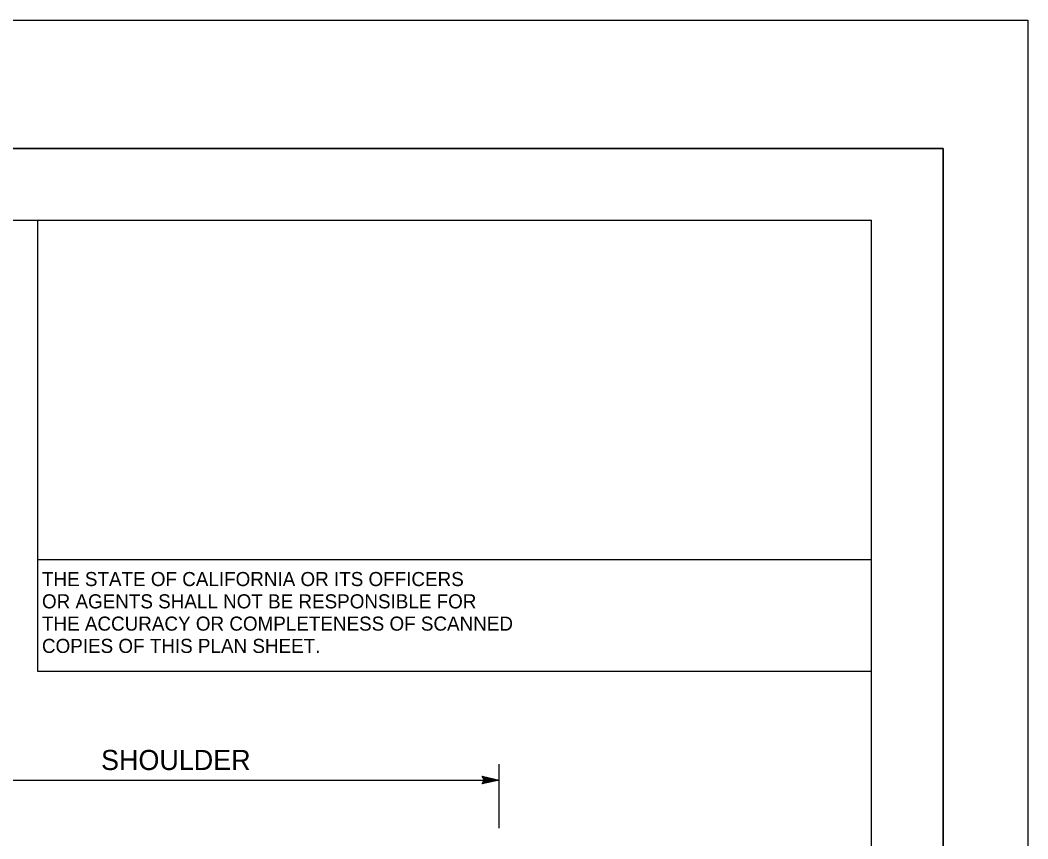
# Model space of a CAD drawing. Extents: x -894 to 866, y -476 to 714.
# Drawn here: x 515.4 to 866, y 428.8 to 713.6 of the extents above; entities that cross this region are included whole.
import ezdxf

# ---------------------------------------------------------------- set-up
doc = ezdxf.new("R2010")
doc.units = 0
for name, color, linetype in [('10 Sheet Format', 7, 'Continuous'), ('56 Stage 3 Anno', 7, 'Continuous'), ('57 Undefined', 7, 'Continuous')]:
    doc.layers.add(name, color=color, linetype=linetype)

msp = doc.modelspace()

# ---------------------------------------------------------------- linework, layer by layer
at = {"layer": '10 Sheet Format'}
for p, q in [((-863.4565, 668.958), (836.5469, 668.958)), ((836.5469, 668.958), (836.5469, -431.0442)), ((-813.4509, 643.9567), (811.5452, 643.9567)), ((521.5612, 525.8919), (521.5612, 643.9567)), ((811.5452, -406.0408), (811.5452, 643.9567)), ((521.5611, 487.0569), (521.5612, 525.8919)), ((811.5452, 525.8919), (521.5612, 525.8919)), ((811.5461, 487.0569), (521.5611, 487.0569))]:
    msp.add_line(p, q, dxfattribs=at)
for points in [[(-894.0439, 713.5635), (865.9554, 713.5635), (865.9554, -476.436), (-894.0439, -476.436)], [(-863.4565, -431.0442), (836.5469, -431.0442), (836.5469, 668.958), (-863.4565, 668.958)]]:
    msp.add_lwpolyline(points, close=True, dxfattribs=at)
at = {"layer": '56 Stage 3 Anno'}
for p, q in [((682.1071, 432.5438), (682.1071, 454.7966)), ((453.2922, 449.1919), (630.9529, 449.1919)), ((630.9529, 449.1919), (682.1071, 449.1919)), ((676.1008, 447.8895), (676.9071, 449.2159)), ((682.1071, 449.1919), (676.1008, 447.8895)), ((676.9071, 449.2159), (676.1134, 450.5596)), ((676.1134, 450.5596), (676.1134, 450.5596)), ((676.1134, 450.5596), (682.1071, 449.1919)), ((676.328, 450.2029), (680.7272, 449.1986)), ((680.7158, 449.1947), (676.3374, 448.2478)), ((679.3441, 449.2069), (676.5162, 448.5935)), ((676.5602, 449.8419), (679.3441, 449.2069)), ((676.7347, 449.4947), (677.963, 449.2143)), ((677.963, 449.2143), (676.7528, 448.9521)), ((682.1071, 449.1919), (682.1071, 449.1919)), ((676.1008, 447.8899), (676.1008, 447.8899))]:
    msp.add_line(p, q, dxfattribs=at)

# ---------------------------------------------------------------- texts
at = {"layer": '10 Sheet Format'}
for s, p in [('THE STATE OF CALIFORNIA OR ITS OFFICERS', (523.0282, 516.7143)), ('OR AGENTS SHALL NOT BE RESPONSIBLE FOR', (523.0282, 508.9644)), ('THE ACCURACY OR COMPLETENESS OF SCANNED', (523.0282, 501.2144)), ('COPIES OF THIS PLAN SHEET.', (523.0282, 493.4644))]:
    msp.add_text(s, height=4.899998, dxfattribs=at).set_placement(p)
at = {"layer": '57 Undefined'}
msp.add_text('SHOULDER', height=7, dxfattribs=at).set_placement((543.5767, 452.736))

doc.saveas('drawing.dxf')
